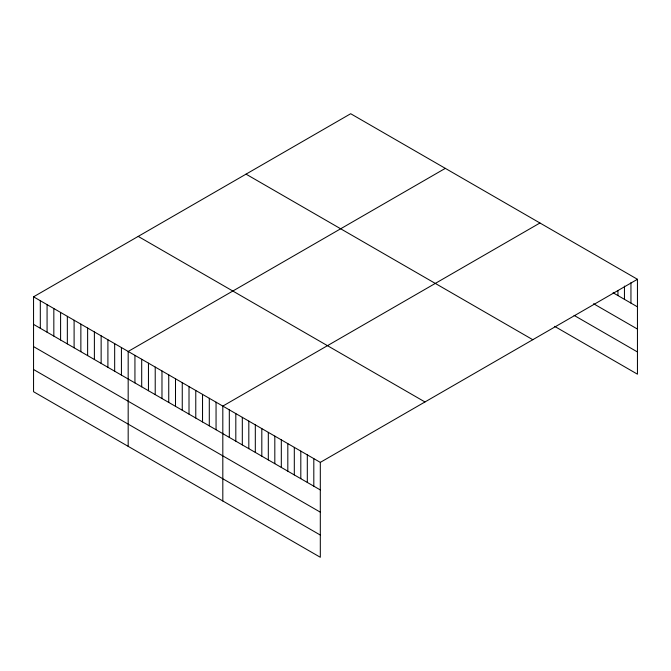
<?xml version="1.0" encoding="UTF-8"?>
<svg xmlns="http://www.w3.org/2000/svg" width="671" height="671" viewBox="0 0 671 671"><rect width="100%" height="100%" fill="white"/><g stroke="black" fill="none" stroke-linecap="round" stroke-linejoin="round"><path stroke-width="1.01" d="M33.55 296.817L320.31 462.378L320.31 557.274L33.55 391.713L33.55 296.817L350.69 113.726L637.45 279.287L637.45 374.183L554.573 326.332M445.318 168.354L128.178 351.453L128.178 446.349M539.954 222.99L222.814 406.089L222.814 500.985M320.31 462.378L637.45 279.287M613.076 292.766L637.45 306.84M593.575 303.737L637.45 329.067M574.074 315.37L637.45 351.956M246.031 174.141L532.791 339.702M138.209 236.402L424.969 401.963M33.55 324.378L320.31 489.939M33.55 346.597L320.31 512.158M33.55 369.495L320.31 535.055M630.95 282.676L630.95 303.091M624.449 286.064L624.449 299.333M617.949 290.484L617.949 295.584M313.81 458.628L313.81 486.19M307.31 454.879L307.31 482.432M300.809 451.122L300.809 478.683M294.309 447.372L294.309 474.925M287.817 443.615L287.817 471.176M281.317 439.866L281.317 467.427M274.816 436.108L274.816 463.669M268.316 432.359L268.316 459.92M261.816 428.61L261.816 456.163M255.315 424.852L255.315 452.413M248.815 421.103L248.815 448.664M242.315 417.345L242.315 444.907M235.815 413.596L235.815 441.157M229.314 409.847L229.314 437.4M216.054 402.189L216.054 429.75M209.293 398.289L209.293 425.842M202.533 394.38L202.533 421.942M195.773 390.48L195.773 418.041M189.012 386.58L189.012 414.133M182.26 382.671L182.26 410.233M175.5 378.771L175.5 406.332M168.74 374.871L168.74 402.432M161.979 370.971L161.979 398.524M155.219 367.062L155.219 394.623M148.459 363.162L148.459 390.723M141.698 359.262L141.698 386.823M134.938 355.362L134.938 382.915M121.426 347.553L121.426 375.114M114.666 343.653L114.666 371.206M107.905 339.744L107.905 367.305M101.145 335.844L101.145 363.405M94.385 331.944L94.385 359.505M87.624 328.044L87.624 355.596M80.864 324.135L80.864 351.696M74.104 320.235L74.104 347.796M67.343 316.335L67.343 343.887M60.591 312.426L60.591 339.987M53.831 308.526L53.831 336.087M47.071 304.626L47.071 332.187M40.31 300.725L40.31 328.278"/></g></svg>
